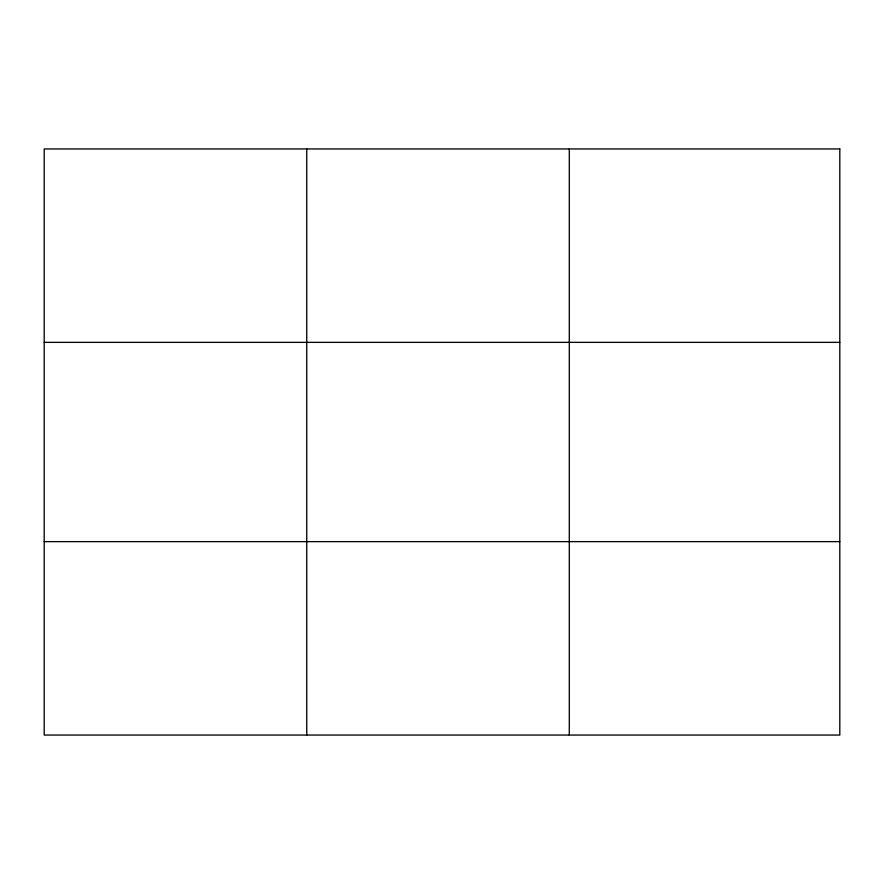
<?xml version="1.0" encoding="UTF-8"?>
<svg xmlns="http://www.w3.org/2000/svg" width="884" height="884" viewBox="0 0 884 884"><rect width="100%" height="100%" fill="white"/><g stroke="black" fill="none" stroke-linecap="round" stroke-linejoin="round"><path stroke-width="1.33" d="M306.748 735.046L306.748 148.954M569.296 735.046L569.296 148.954M44.2 342.362L839.8 342.362M44.2 541.638L839.8 541.638M839.8 148.954L839.8 735.046L44.2 735.046L44.2 148.954L839.8 148.954"/></g></svg>
